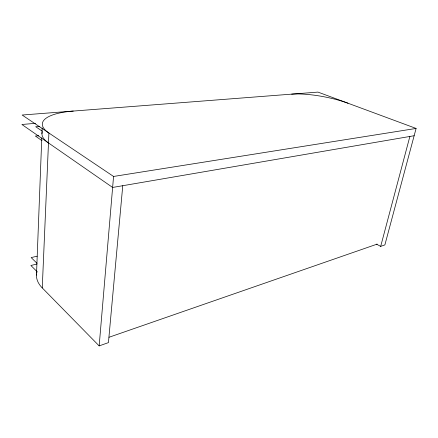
<?xml version="1.0" encoding="UTF-8"?>
<svg xmlns="http://www.w3.org/2000/svg" width="438" height="438" viewBox="0 0 438 438"><rect width="100%" height="100%" fill="white"/><g stroke="black" fill="none" stroke-linecap="round" stroke-linejoin="round"><path stroke-width="0.66" d="M36.48 275.119L41.785 137.806M41.944 133.705L42.168 127.912M122.76 185.707L108.432 342.62L99.163 345.9L42.256 287.914L48.908 133.01A58.172 17.728 5.3 0 1 73.277 111.066M99.163 345.9L113.562 176.454L22.146 115.03L317.966 92.1L416.1 128.444L384.882 244.902L380.682 246.386L376.472 244.141M380.682 246.386L409.875 136.459M109.035 337.265L377.189 244.103M36.841 264.054L30.884 265.488L37.181 271.746M37.142 256.192L31.164 257.582L37.011 263.293M414.145 135.725L112.626 187.448L21.9 124.496L35.511 123.302M113.562 176.454L416.1 128.444M38.741 135.714L35.374 136.054L42.064 140.729M39.759 126.341L35.697 126.713L42.486 131.312M42.256 287.914A52.91 26.822 2 0 1 36.557 274.046M36.721 272.983A52.91 26.822 2 0 1 36.962 271.927M48.481 142.936A57.832 18.374 5.1 0 1 42.174 132.249M291.642 94.143A42.437 9.904 10.7 0 1 348.002 103.226"/></g></svg>
